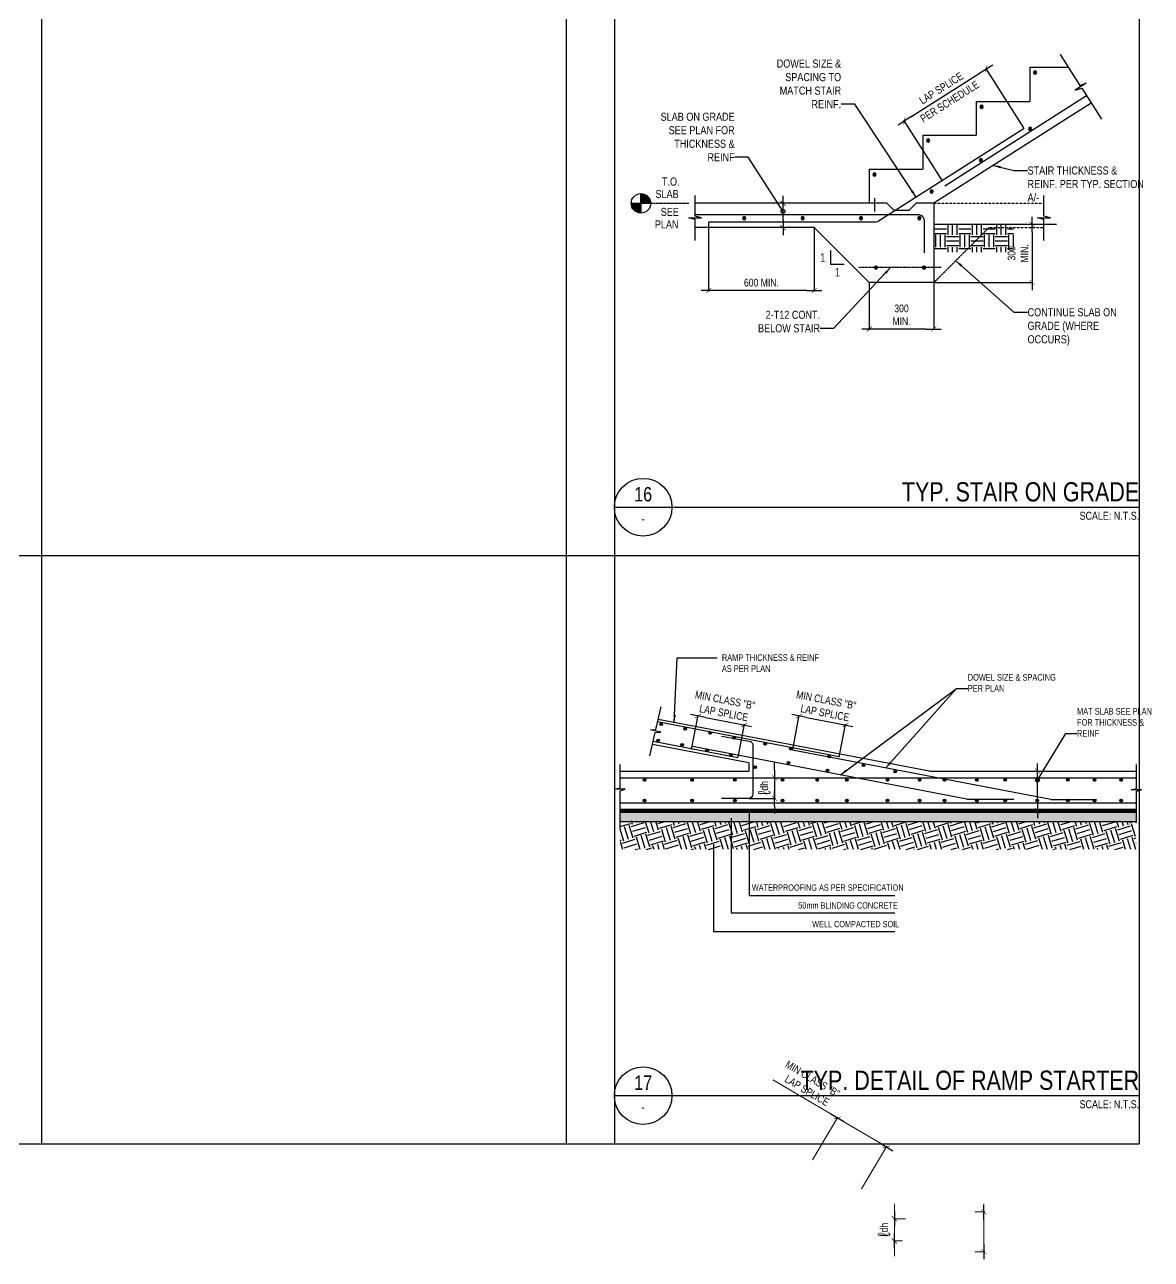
# Model space of a CAD drawing. Header units: millimetres. Extents: x 2250 to 90253, y -19639 to 57150.
# Drawn here: x 55206 to 90253, y -19639 to 18755 of the extents above; entities that cross this region are included whole.
import ezdxf
from ezdxf.enums import TextEntityAlignment as Align

# ---------------------------------------------------------------- set-up
doc = ezdxf.new("R2010")
doc.units = ezdxf.units.MM
for name, pattern in [('CENTER2', [1.125, 0.75, -0.125, 0.125, -0.125]), ('DASHED', [0.75, 0.5, -0.25]), ('HIDDEN2', [0.1875, 0.125, -0.0625])]:
    doc.linetypes.add(name, pattern=pattern)
for name, color, linetype in [('BLINDING', 1, 'Continuous'), ('S-CENTER', 1, 'CENTER2'), ('S-D-MEDM2', 3, 'Continuous'), ('S-DASH', 2, 'HIDDEN2'), ('S-DIM', 1, 'Continuous'), ('S-G-BREK', 2, 'Continuous'), ('S-G-CNTR', 1, 'CENTER2'), ('S-G-DIMS', 1, 'Continuous'), ('S-G-HTCH', 1, 'Continuous'), ('S-G-LEDR', 2, 'Continuous'), ('S-G-MEDM', 3, 'Continuous'), ('S-G-RBAR', 7, 'Continuous'), ('S-G-REFR', 3, 'Continuous'), ('S-G-TEXT', 3, 'Continuous'), ('S-G-THCK', 6, 'Continuous'), ('S-G-TITL', 7, 'Continuous'), ('S-G-TITLREF', 4, 'Continuous'), ('S-HATCH', 8, 'Continuous'), ('WATER PROOF', 1, 'DASHED')]:
    doc.layers.add(name, color=color, linetype=linetype)
doc.layers.add('Lines', color=7, linetype='Continuous', lineweight=9, true_color=0x00a600)
doc.layers.add('NPLT-JLA', color=193, linetype='Continuous', plot=False)
doc.styles.add('ARIAL', font='arial.ttf', dxfattribs={"width": 0.8})
doc.styles.add('ROMANS', font='ROMANS.shx', dxfattribs={"width": 0.8})
doc.styles.add('ROMDI', font='arial.ttf', dxfattribs={"width": 0.7, "height": 1.25})
doc.dimstyles.new('ARIALDIMS', dxfattribs={"dimscale": 12, "dimtxt": 20, "dimasz": 19.5, "dimexe": 2.25, "dimexo": 1.75, "dimgap": 10, "dimtad": 1, "dimzin": 3, "dimdsep": 46, "dimtxsty": 'ARIAL', "dimblk1": 'nyatick', "dimblk2": 'nyatick', "dimsah": 1, "dimcen": 2.25, "dimclrd": 1, "dimclre": 1, "dimclrt": 2, "dimadec": 0, "dimazin": 0, "dimtfac": 1, "dimtmove": 0, "dimatfit": 3, "dimfxl": 1, "dimfrac": 2, "dimtolj": 1, "dimtzin": 0, "dimarcsym": 0})
doc.dimstyles.new('DIM-50', dxfattribs={"dimscale": 0.05, "dimtxt": 2.5, "dimasz": 2.5, "dimexe": 2, "dimexo": 2, "dimgap": 1, "dimtad": 1, "dimdec": 0, "dimlfac": 1000, "dimzin": 0, "dimdsep": 46, "dimtxsty": 'ROMANS', "dimblk": 'ARCHTICK', "dimcen": 1, "dimclrd": 1, "dimclre": 1, "dimclrt": 3, "dimadec": 0, "dimazin": 0, "dimtfac": 1, "dimtdec": 0, "dimtix": 1, "dimtmove": 1, "dimatfit": 3, "dimfxl": 1, "dimtolj": 1, "dimtzin": 0, "dimarcsym": 0})

# ---------------------------------------------------------------- blocks, each defined once
blk = doc.blocks.new('nyatick')
at = {"layer": 'S-G-DIMS'}
blk.add_line((-1.01, 0), (1, 0), dxfattribs=at)
at = {"layer": 'S-G-DIMS', "const_width": 0.08}
blk.add_lwpolyline([(0.34, 0.34), (-0.34, -0.34)], dxfattribs=at)
blk = doc.blocks.new('*D219')
at = {"layer": 'Defpoints', "color": 0, "transparency": 16777216}
for p in [(8604, 104784), (9087, 104784), (9087, 104426), (82626, 31286), (82260, 30594), (82533, 30594)]:
    blk.add_point(p, dxfattribs=at)
at = {"layer": 'S-G-DIMS', "color": 1, "lineweight": -2, "transparency": 16777216}
for p, q in [((8604, 105018), (8604, 106012)), ((9066, 104784), (8577, 104784)), ((8604, 104426), (8604, 104784)), ((9066, 104426), (8577, 104426)), ((8604, 104192), (8604, 103958))]:
    blk.add_line(p, q, dxfattribs=at)
at = {"layer": 'S-G-RBAR', "color": 1, "lineweight": -2, "transparency": 16777216}
for p, q in [((82260, 31520), (82260, 31754)), ((82605, 31286), (82233, 31286)), ((82260, 31286), (82260, 30594)), ((82512, 30594), (82233, 30594)), ((82260, 30360), (82260, 30126))]:
    blk.add_line(p, q, dxfattribs=at)
at = {"layer": 'S-G-DIMS', "color": 1, "lineweight": -2, "transparency": 16777216, "xscale": 234, "yscale": 234, "zscale": 234}
for p, rotation in [((8604, 104784), 270), ((8604, 104426), 90)]:
    blk.add_blockref('nyatick', p, dxfattribs=dict(at, rotation=rotation))
at = {"layer": 'S-G-RBAR', "color": 1, "lineweight": -2, "transparency": 16777216, "xscale": 234, "yscale": 234, "zscale": 234}
for p, rotation in [((82260, 31286), 270), ((82260, 30594), 90)]:
    blk.add_blockref('nyatick', p, dxfattribs=dict(at, rotation=rotation))
at = {"layer": 'S-G-DIMS', "color": 2, "lineweight": 30, "transparency": 16777216, "insert": (8159, 105632), "char_height": 240, "width": 166.19, "attachment_point": 5, "rotation": 90, "style": 'ARIAL'}
blk.add_mtext('\\A1;40 CLR', dxfattribs=at)
at = {"layer": 'S-G-RBAR', "color": 2, "transparency": 16777216, "insert": (81942, 30940), "char_height": 240, "attachment_point": 5, "rotation": 90, "style": 'ARIAL'}
blk.add_mtext('\\A1;{\\fArial|b0|i0|c0|p34;\\H1.6x;ℓ\\H0.625x;dh  } ', dxfattribs=at)
blk = doc.blocks.new('*D217')
at = {"layer": 'Defpoints', "color": 0, "transparency": 16777216}
for p in [(26741, 97437), (27413, 94750), (26741, 93179), (84743, 31496), (85043, 31496), (84743, 30260)]:
    blk.add_point(p, dxfattribs=at)
at = {"layer": 'S-G-DIMS', "color": 1, "lineweight": -2, "transparency": 16777216}
for p, q in [((26741, 97416), (26741, 93152)), ((26507, 93179), (26273, 93179)), ((27413, 93179), (26741, 93179)), ((27647, 93179), (27881, 93179)), ((84764, 31496), (85070, 31496)), ((85043, 30494), (85043, 31262)), ((84764, 30260), (85070, 30260))]:
    blk.add_line(p, q, dxfattribs=at)
at = {"layer": 'S-G-DIMS', "color": 1, "lineweight": -2, "transparency": 16777216, "xscale": 234, "yscale": 234, "zscale": 234}
blk.add_blockref('nyatick', (26741, 93179), dxfattribs=at)
for p, rotation in [((27413, 93179), 180), ((85043, 31496), 90), ((85043, 30260), 270)]:
    blk.add_blockref('nyatick', p, dxfattribs=dict(at, rotation=rotation))
at = {"layer": 'S-G-DIMS', "color": 2, "transparency": 16777216, "insert": (27077, 93421), "char_height": 240, "attachment_point": 5, "style": 'ARIAL'}
blk.add_mtext('\\A1;150', dxfattribs=at)
blk = doc.blocks.new('*D218')
at = {"layer": 'Defpoints', "color": 0, "transparency": 16777216}
for p in [(28308, 95310), (27413, 94750), (27413, 93179), (80489, 34423), (79706, 33102), (81226, 32201)]:
    blk.add_point(p, dxfattribs=at)
at = {"layer": 'S-G-DIMS', "color": 1, "lineweight": -2, "transparency": 16777216}
for p, q in [((28308, 95289), (28308, 93152)), ((27413, 94729), (27413, 93152)), ((28074, 93179), (27647, 93179)), ((80489, 34423), (78483, 35611)), ((79716, 33120), (80502, 34446)), ((81808, 33642), (80690, 34304)), ((81237, 32219), (82023, 33546))]:
    blk.add_line(p, q, dxfattribs=at)
at = {"layer": 'S-G-DIMS', "color": 1, "lineweight": -2, "transparency": 16777216, "xscale": 234, "yscale": 234, "zscale": 234}
for p, rotation in [((27413, 93179), 180), ((80489, 34423), 149.3553731054023), ((82009, 33522), 329.3553731054023)]:
    blk.add_blockref('nyatick', p, dxfattribs=dict(at, rotation=rotation))
blk.add_blockref('nyatick', (28308, 93179), dxfattribs=at)
at = {"layer": 'S-G-DIMS', "color": 2, "transparency": 16777216, "insert": (27861, 93421), "char_height": 240, "attachment_point": 5, "style": 'ARIAL'}
blk.add_mtext('\\A1;200', dxfattribs=at)
at = {"layer": 'S-G-DIMS', "color": 2, "lineweight": 30, "transparency": 16777216, "insert": (79613, 35461), "char_height": 240, "attachment_point": 5, "rotation": 329.3554, "style": 'ARIAL'}
blk.add_mtext('\\A1;MIN CLASS "B"\\P LAP SPLICE', dxfattribs=at)
blk = doc.blocks.new('*D255')
at = {"layer": 'Defpoints', "color": 0, "transparency": 16777216}
for p in [(86411, -4454), (86712, -4454), (86411, -5691)]:
    blk.add_point(p, dxfattribs=at)
at = {"layer": 'S-G-DIMS', "color": 1, "lineweight": -2, "transparency": 16777216}
for p, q in [((86432, -4454), (86739, -4454)), ((86712, -5457), (86712, -4688)), ((86432, -5691), (86739, -5691))]:
    blk.add_line(p, q, dxfattribs=at)
at = {"layer": 'S-G-DIMS', "color": 1, "lineweight": -2, "transparency": 16777216, "xscale": 234, "yscale": 234, "zscale": 234}
for p, rotation in [((86712, -4454), 90), ((86712, -5691), 270)]:
    blk.add_blockref('nyatick', p, dxfattribs=dict(at, rotation=rotation))
blk = doc.blocks.new('*D256')
at = {"layer": 'Defpoints', "color": 0, "transparency": 16777216}
for p in [(77854, -4665), (77725, -5305), (78533, -5305)]:
    blk.add_point(p, dxfattribs=at)
at = {"layer": 'S-G-RBAR', "color": 1, "lineweight": -2, "transparency": 16777216}
for p, q in [((78533, -4431), (78533, -4197)), ((77875, -4665), (78560, -4665)), ((78533, -4665), (78533, -5305)), ((77746, -5305), (78560, -5305)), ((78533, -5539), (78533, -5773))]:
    blk.add_line(p, q, dxfattribs=at)
at = {"layer": 'S-G-RBAR', "color": 1, "lineweight": -2, "transparency": 16777216, "xscale": 234, "yscale": 234, "zscale": 234}
for p, rotation in [((78533, -4665), 270), ((78533, -5305), 90)]:
    blk.add_blockref('nyatick', p, dxfattribs=dict(at, rotation=rotation))
at = {"layer": 'S-G-RBAR', "color": 2, "transparency": 16777216, "insert": (78215, -4985), "char_height": 240, "attachment_point": 5, "rotation": 90, "style": 'ARIAL'}
blk.add_mtext('\\A1;{\\fArial|b0|i0|c0|p34;\\H1.6x;ℓ\\H0.625x;dh  } ', dxfattribs=at)
blk = doc.blocks.new('_ARCHTICK')
at = {"color": 0, "linetype": 'ByBlock', "const_width": 0.15}
blk.add_lwpolyline([(-0.5, -0.5), (0.5, 0.5)], dxfattribs=at)
blk = doc.blocks.new('*D257')
at = {"layer": 'Defpoints', "color": 0, "transparency": 16777216}
for p in [(80737, -3022), (79093, -3807), (80540, -4041)]:
    blk.add_point(p, dxfattribs=at)
at = {"layer": 'S-G-RBAR', "color": 1, "lineweight": -2, "transparency": 16777216}
for p, q in [((79097, -3786), (79303, -2718)), ((79527, -2789), (80507, -2977)), ((80544, -4020), (80742, -2995))]:
    blk.add_line(p, q, dxfattribs=at)
at = {"layer": 'S-G-RBAR', "color": 1, "lineweight": -2, "transparency": 16777216, "xscale": 234, "yscale": 234, "zscale": 234}
for p, rotation in [((79298, -2744), 169.0933903453418), ((80737, -3022), 349.0933903453418)]:
    blk.add_blockref('nyatick', p, dxfattribs=dict(at, rotation=rotation))
at = {"layer": 'S-G-RBAR', "color": 2, "transparency": 16777216, "insert": (80102, -2445), "char_height": 240, "attachment_point": 5, "rotation": 349.0934, "style": 'ARIAL'}
blk.add_mtext('\\A1;MIN CLASS "B"\\P LAP SPLICE', dxfattribs=at)
blk = doc.blocks.new('*D258')
at = {"layer": 'Defpoints', "color": 0, "transparency": 16777216}
for p in [(77590, -3022), (75946, -3807), (77394, -4041)]:
    blk.add_point(p, dxfattribs=at)
at = {"layer": 'S-G-RBAR', "color": 1, "lineweight": -2, "transparency": 16777216}
for p, q in [((75950, -3786), (76156, -2718)), ((76381, -2789), (77360, -2977)), ((77398, -4020), (77595, -2995))]:
    blk.add_line(p, q, dxfattribs=at)
at = {"layer": 'S-G-RBAR', "color": 1, "lineweight": -2, "transparency": 16777216, "xscale": 234, "yscale": 234, "zscale": 234}
for p, rotation in [((76151, -2744), 169.0933903453418), ((77590, -3022), 349.0933903453418)]:
    blk.add_blockref('nyatick', p, dxfattribs=dict(at, rotation=rotation))
at = {"layer": 'S-G-RBAR', "color": 2, "transparency": 16777216, "insert": (76955, -2445), "char_height": 240, "attachment_point": 5, "rotation": 349.0934, "style": 'ARIAL'}
blk.add_mtext('\\A1;MIN CLASS "B"\\P LAP SPLICE', dxfattribs=at)
blk = doc.blocks.new('*X216')
at = {"color": 0}
for p, q in [((192.5, 354.38), (195, 354.38)), ((192.5, 353.44), (195, 353.44)), ((195.31, 352.19), (195.31, 354.38)), ((196.25, 352.19), (196.25, 354.38)), ((197.19, 352.19), (197.19, 354.38)), ((197.5, 354.38), (200, 354.38)), ((197.5, 353.44), (200, 353.44)), ((200.31, 352.19), (200.31, 354.38)), ((201.25, 352.19), (201.25, 354.38)), ((202.19, 352.19), (202.19, 354.38)), ((202.5, 354.38), (205, 354.38)), ((202.5, 353.44), (205, 353.44)), ((205.31, 352.19), (205.31, 354.38)), ((206.25, 352.19), (206.25, 354.38)), ((207.19, 352.19), (207.19, 354.38)), ((207.5, 354.38), (208.78, 354.38)), ((207.5, 353.44), (208.78, 353.44)), ((192.38, 351.88), (192.5, 351.88)), ((192.38, 350.94), (192.5, 350.94)), ((192.5, 352.5), (195, 352.5)), ((192.81, 349.69), (192.81, 352.19)), ((193.75, 349.69), (193.75, 352.19)), ((194.69, 349.69), (194.69, 352.19)), ((195, 351.88), (197.5, 351.88)), ((195, 350.94), (197.5, 350.94)), ((197.5, 352.5), (200, 352.5)), ((197.81, 349.69), (197.81, 352.19)), ((198.75, 349.69), (198.75, 352.19)), ((199.69, 349.69), (199.69, 352.19)), ((200, 351.88), (202.5, 351.88)), ((200, 350.94), (202.5, 350.94)), ((202.5, 352.5), (205, 352.5)), ((202.81, 349.69), (202.81, 352.19)), ((203.75, 349.69), (203.75, 352.19)), ((204.69, 349.69), (204.69, 352.19)), ((205, 351.88), (207.5, 351.88)), ((205, 350.94), (207.5, 350.94)), ((207.5, 352.5), (208.78, 352.5)), ((207.81, 349.69), (207.81, 352.19)), ((208.75, 349.69), (208.75, 352.19)), ((192.38, 350), (192.5, 350)), ((192.5, 349.38), (195, 349.38)), ((195, 350), (197.5, 350)), ((195.31, 348.62), (195.31, 349.69)), ((196.25, 348.62), (196.25, 349.69)), ((197.19, 348.62), (197.19, 349.69)), ((197.5, 349.38), (200, 349.38)), ((200, 350), (202.5, 350)), ((200.31, 348.62), (200.31, 349.69)), ((201.25, 348.62), (201.25, 349.69)), ((202.19, 348.62), (202.19, 349.69)), ((202.5, 349.38), (205, 349.38)), ((205, 350), (207.5, 350)), ((205.31, 348.62), (205.31, 349.69)), ((206.25, 348.62), (206.25, 349.69)), ((207.19, 348.62), (207.19, 349.69)), ((207.5, 349.38), (208.78, 349.38))]:
    blk.add_line(p, q, dxfattribs=at)
blk = doc.blocks.new('*D238')
at = {"layer": 'Defpoints', "color": 0, "transparency": 16777216}
for p in [(78797, 13201), (79164, 13201), (79164, 12444)]:
    blk.add_point(p, dxfattribs=at)
at = {"layer": 'S-G-DIMS', "color": 1, "lineweight": -2, "transparency": 16777216}
for p, q in [((79143, 13201), (78770, 13201)), ((78797, 12678), (78797, 12967)), ((79143, 12444), (78770, 12444))]:
    blk.add_line(p, q, dxfattribs=at)
at = {"layer": 'S-G-DIMS', "color": 1, "lineweight": -2, "transparency": 16777216, "xscale": 234, "yscale": 234, "zscale": 234}
for p, rotation in [((78797, 13201), 90), ((78797, 12444), 270)]:
    blk.add_blockref('nyatick', p, dxfattribs=dict(at, rotation=rotation))
blk = doc.blocks.new('*D239')
at = {"layer": 'Defpoints', "color": 0, "transparency": 16777216}
for p in [(76482, 12624), (79769, 12444), (76482, 10489)]:
    blk.add_point(p, dxfattribs=at)
at = {"layer": 'S-G-DIMS', "color": 1, "lineweight": -2, "transparency": 16777216}
for p, q in [((76482, 12603), (76482, 10462)), ((79769, 12423), (79769, 10462)), ((79535, 10489), (76716, 10489))]:
    blk.add_line(p, q, dxfattribs=at)
at = {"layer": 'S-G-DIMS', "color": 1, "lineweight": -2, "transparency": 16777216, "xscale": 234, "yscale": 234, "zscale": 234, "rotation": 180}
blk.add_blockref('nyatick', (76482, 10489), dxfattribs=at)
at = {"layer": 'S-G-DIMS', "color": 1, "lineweight": -2, "transparency": 16777216, "xscale": 234, "yscale": 234, "zscale": 234}
blk.add_blockref('nyatick', (79769, 10489), dxfattribs=at)
at = {"layer": 'S-G-DIMS', "color": 2, "lineweight": 30, "transparency": 16777216, "insert": (78125, 10731), "char_height": 240, "attachment_point": 5, "style": 'ARIAL'}
blk.add_mtext('\\A1;600 MIN.', dxfattribs=at)
blk = doc.blocks.new('*D240')
at = {"layer": 'Defpoints', "color": 0, "transparency": 16777216}
for p in [(81478, 10735), (83487, 10735), (81478, 9291)]:
    blk.add_point(p, dxfattribs=at)
at = {"layer": 'S-G-DIMS', "color": 1, "lineweight": -2, "transparency": 16777216}
for p, q in [((81478, 10714), (81478, 9264)), ((83487, 10714), (83487, 9264)), ((83253, 9291), (81712, 9291))]:
    blk.add_line(p, q, dxfattribs=at)
at = {"layer": 'S-G-DIMS', "color": 1, "lineweight": -2, "transparency": 16777216, "xscale": 234, "yscale": 234, "zscale": 234, "rotation": 180}
blk.add_blockref('nyatick', (81478, 9291), dxfattribs=at)
at = {"layer": 'S-G-DIMS', "color": 1, "lineweight": -2, "transparency": 16777216, "xscale": 234, "yscale": 234, "zscale": 234}
blk.add_blockref('nyatick', (83487, 9291), dxfattribs=at)
at = {"layer": 'S-G-DIMS', "color": 2, "lineweight": 30, "transparency": 16777216, "insert": (82482, 9732), "char_height": 240, "attachment_point": 5, "style": 'ARIAL'}
blk.add_mtext('\\A1;300\\PMIN.', dxfattribs=at)
blk = doc.blocks.new('*D241')
at = {"layer": 'Defpoints', "color": 0, "transparency": 16777216}
for p in [(85122, 17383), (86301, 15531), (83751, 13909)]:
    blk.add_point(p, dxfattribs=at)
at = {"layer": 'S-G-DIMS', "color": 1, "lineweight": -2, "transparency": 16777216}
for p, q in [((86289, 15549), (85108, 17406)), ((82769, 15886), (84925, 17258)), ((83739, 13926), (82558, 15783))]:
    blk.add_line(p, q, dxfattribs=at)
at = {"layer": 'S-G-DIMS', "color": 1, "lineweight": -2, "transparency": 16777216, "xscale": 234, "yscale": 234, "zscale": 234}
for p, rotation in [((85122, 17383), 32.47119229084796), ((82572, 15761), 212.4711922908479)]:
    blk.add_blockref('nyatick', p, dxfattribs=dict(at, rotation=rotation))
at = {"layer": 'S-G-DIMS', "color": 2, "lineweight": 30, "transparency": 16777216, "char_height": 240, "attachment_point": 5, "rotation": 32.4712, "style": 'ARIAL'}
for s, insert in [('\\A1;LAP SPLICE', (83716, 16778)), ('\\A1;PER SCHEDULE', (83978, 16366))]:
    blk.add_mtext(s, dxfattribs=dict(at, insert=insert))
blk = doc.blocks.new('*D242')
at = {"layer": 'Defpoints', "color": 0, "transparency": 16777216}
for p in [(86208, 12551), (83487, 10735), (86544, 10735)]:
    blk.add_point(p, dxfattribs=at)
at = {"layer": 'S-G-DIMS', "color": 1, "lineweight": -2, "transparency": 16777216}
for p, q in [((86229, 12551), (86571, 12551)), ((86544, 12317), (86544, 10969)), ((83508, 10735), (86571, 10735))]:
    blk.add_line(p, q, dxfattribs=at)
at = {"layer": 'S-G-DIMS', "color": 1, "lineweight": -2, "transparency": 16777216, "xscale": 234, "yscale": 234, "zscale": 234}
for p, rotation in [((86544, 12551), 90), ((86544, 10735), 270)]:
    blk.add_blockref('nyatick', p, dxfattribs=dict(at, rotation=rotation))
at = {"layer": 'S-G-DIMS', "color": 2, "lineweight": 30, "transparency": 16777216, "insert": (86104, 11643), "char_height": 240, "attachment_point": 5, "rotation": 90, "style": 'ARIAL'}
blk.add_mtext('\\A1;300\\PMIN.', dxfattribs=at)
blk = doc.blocks.new('987978')
at = {"layer": 'S-G-DIMS', "lineweight": 30}
dim = blk.add_linear_dim(base=(8604.07, 104784.142), p1=(9086.568, 104425.844), p2=(9086.568, 104784.142), angle=90, text='40 CLR', dimstyle='ARIALDIMS', dxfattribs=at)
dim.commit()
dim.dimension.update_dxf_attribs({"geometry": '*D219', "text_midpoint": (8159.486, 105632.049)})
at = {"layer": 'S-G-DIMS'}
dim = blk.add_linear_dim(base=(26740.912, 93178.564), p1=(27412.72, 94750.002), p2=(26740.912, 97437.232), text='150', dimstyle='ARIALDIMS', override={"dimse1": 1, "dimtmove": 1}, dxfattribs=at)
dim.commit()
dim.dimension.update_dxf_attribs({"geometry": '*D217', "text_midpoint": (27076.816, 93421.102)})
dim = blk.add_linear_dim(base=(27412.72, 93178.564), p1=(28308.463, 95309.841), p2=(27412.72, 94750.002), text='200', dimstyle='ARIALDIMS', dxfattribs=at)
dim.commit()
dim.dimension.update_dxf_attribs({"geometry": '*D218', "text_midpoint": (27860.592, 93421.102)})

msp = doc.modelspace()

# ---------------------------------------------------------------- hatches: boundary and pattern name
at = {"layer": 'S-G-HTCH'}
h = msp.add_hatch(dxfattribs=at)
h.set_pattern_fill('EARTH', color=256, scale=64.940861, angle=17.0739491, style=0)
h.set_pattern_definition([(17.07395, (-911107.33, 194332), (273.12422, 515.27523), [412.37447, -412.37447]), (17.07395, (-911152.73, 194479.83), (273.12422, 515.27523), [412.37447, -412.37447]), (17.07395, (-911198.13, 194627.66), (273.12422, 515.27523), [412.37447, -412.37447]), (107.07395, (-911164, 194692.07), (-515.27523, 273.12422), [412.37447, -412.37447]), (107.07395, (-911016.17, 194737.47), (-515.27523, 273.12422), [412.37447, -412.37447]), (107.07395, (-910868.34, 194782.87), (-515.27523, 273.12422), [412.37447, -412.37447])])
h.paths.add_polyline_path([(89792.431, -6020.921), (75300.032, -6020.921), (73725.928, -6004.388), (73725.928, -6899.233), (89781.755, -6899.233)])
at = {"layer": 'S-G-REFR'}
h = msp.add_hatch(color=256, dxfattribs=at)
edge = h.paths.add_edge_path()
edge.add_line((74376.843, 13200.674), (74376.843, 13503.43))
edge.add_arc((74376.843, 13200.674), 302.756, 0, 90, ccw=False)
edge.add_line((74679.599, 13200.674), (74376.843, 13200.674))
h = msp.add_hatch(color=256, dxfattribs=at)
edge = h.paths.add_edge_path()
edge.add_line((74376.843, 13200.674), (74376.843, 12897.918))
edge.add_arc((74376.843, 13200.674), 302.756, 180, 270, ccw=False)
edge.add_line((74074.088, 13200.674), (74376.843, 13200.674))
at = {"layer": 'S-HATCH'}
h = msp.add_hatch(dxfattribs=at)
h.set_pattern_fill('AR-CONC', color=256, scale=64.940861, angle=45)
h.set_pattern_definition([(95, (10865.05, -18413.18), (358.1826, 300.5509), [48.7056, -535.762]), (40, (10865.05, -18413.2), (-409.1223, 281.6928), [38.9645, -428.6097]), (145.45144, (10894.9, -18388.13), (-50.9397, 582.2437), [41.3934, -455.3277]), (91.1842, (10773.2, -18321.34), (566.085, 414.072), [73.0585, -803.643]), (141.6356, (10820.4, -18286.8), (-18.1185, 876.5144), [62.09, -682.992]), (36.1842, (10773.2, -18321.34), (-18.1185, 876.5144), [58.447, -642.9145]), (66, (10842.1, -18298.38), (458.9835, 89.2174), [48.7056, -535.762]), (11, (10842.1, -18298.4), (-221.259, 444.7205), [38.9645, -428.6097]), (116.45144, (10880.34, -18290.94), (237.7244, 533.9379), [41.3934, -455.3277]), (82.5, (10865.05, -18413.18), (-147.28145, 158.4491), [0, -423.4144, 0, -435.1038, 0, -430.2332]), (52.5, (10865.05, -18413.18), (-60.3125, 301.9162), [0, -248.0741, 0, -413.6733, 0, -163.9757]), (12.5, (10762.65, -18515.58), (255.48914, 234.7747), [0, -162.35215, 0, -506.5387, 0, -672.1379]), (2.5, (10716.73, -18561.5), (221.8315, 313.7681), [0, -211.0578, 0, -336.3937, 0, -477.3153])])
h.paths.add_polyline_path([(89787.093, -6020.921), (89787.093, -5690.796), (84558.451, -5690.796), (74661.464, -5690.796), (74331.339, -5690.796), (73700.26, -5690.796), (73725.928, -6020.921), (84033.402, -6020.921)])

# ---------------------------------------------------------------- linework, layer by layer
at = {"layer": 'BLINDING'}
msp.add_lwpolyline([(73725.928, -6020.921), (89787.093, -6020.921)], dxfattribs=at)
at = {"layer": 'NPLT-JLA'}
for p, q in [((55725, 57150), (55725, -16050)), ((55725, 57150), (55725, 2250)), ((55725, 57150), (55725, 2250)), ((55725, 57150), (55725, 2250)), ((72050, 57150), (72050, -16050)), ((72050, 57150), (72050, 2250)), ((72050, 57150), (72050, 2250)), ((72050, 57150), (72050, 2250)), ((73550, 57150), (73550, -16050)), ((73550, 57150), (73550, 2250)), ((73550, 57150), (73550, -14550)), ((89875, 57150), (89875, -16050)), ((89875, 57150), (89875, 2250)), ((89875, 57150), (89875, -15032.217)), ((81655.046, 12941.099), (81655.046, 13357.047)), ((2250, 2250), (89875, 2250)), ((2250, 2250), (89875, 2250)), ((20075, 2250), (89875, 2250)), ((2250, -16050), (89875, -16050)), ((20075, -16050), (89875, -16050))]:
    msp.add_line(p, q, dxfattribs=at)
at = {"layer": 'S-CENTER'}
msp.add_line((83718.272, 11200.512), (81151.631, 11200.512), dxfattribs=at)
at = {"layer": 'S-D-MEDM2'}
for p, q in [((83350.065, -4454.488), (74913.824, -2848.765)), ((77731.496, -4196.581), (74737.142, -3626.646)), ((77731.496, -4196.581), (77731.496, -4454.488))]:
    msp.add_line(p, q, dxfattribs=at)
at = {"layer": 'S-DASH'}
for p, q in [((83487.033, 13200.674), (86913.121, 13200.674)), ((83487.033, 10734.829), (85195.988, 12443.785)), ((85195.988, 12443.785), (86913.121, 12443.785))]:
    msp.add_line(p, q, dxfattribs=at)
at = {"layer": 'S-DIM'}
msp.add_line((83487.033, 12551.365), (87308.254, 12551.365), dxfattribs=at)
at = {"layer": 'S-G-BREK'}
for points in [[(87416.147, 17832.224), (88029.135, 16868.958), (88228.452, 16931.693), (87887.888, 16714.97), (88087.205, 16777.704), (88700.193, 15814.438)], [(76063.059, 12046.122), (76063.059, 12692.458), (75861.221, 12746.541), (76264.896, 12746.541), (76063.059, 12800.623), (76063.059, 13446.959)], [(86913.121, 12046.122), (86913.121, 12692.458), (86711.284, 12746.541), (87114.958, 12746.541), (86913.121, 12800.623), (86913.121, 13446.959)], [(74656.771, -3980.497), (74822.275, -3251.828), (74992.918, -3245.262), (74671.212, -3172.193), (74841.854, -3165.627), (75002.384, -2458.86)], [(73725.928, -6275.512), (73725.928, -5066.379), (73890.878, -5022.181), (73560.978, -5022.181), (73725.928, -4977.983), (73725.928, -4253.214)], [(89787.093, -6020.921), (89787.093, -5085.084), (89952.043, -5040.885), (89622.143, -5040.885), (89787.093, -4996.687), (89787.093, -4253.214)]]:
    msp.add_lwpolyline(points, dxfattribs=at)
at = {"layer": 'S-G-CNTR'}
msp.add_line((74074.088, 13200.674), (75861.221, 13200.674), dxfattribs=at)
at = {"layer": 'S-G-MEDM'}
for p, q in [((86473.002, 17429.728), (87672.281, 17429.728)), ((86473.002, 17429.728), (86473.002, 16370.083)), ((88381.457, 16315.308), (83487.033, 13200.674)), ((84807.845, 16370.083), (86473.002, 16370.083)), ((84807.845, 16370.083), (84807.845, 15318.55)), ((83142.687, 15318.55), (83142.687, 14259.612)), ((83142.687, 15318.55), (84807.845, 15318.55)), ((81477.53, 14259.612), (83142.687, 14259.612)), ((81477.53, 14259.612), (81477.53, 13200.674)), ((82028.148, 13200.674), (76063.059, 13200.674)), ((82028.148, 13200.674), (82255.214, 12973.607)), ((82936.415, 13200.674), (82709.348, 12973.607)), ((83487.033, 13200.674), (82936.415, 13200.674)), ((83487.033, 13200.674), (83487.033, 10734.829)), ((82709.348, 12973.607), (82255.214, 12973.607)), ((79768.574, 12443.785), (76063.059, 12443.785)), ((79768.574, 12443.785), (81477.53, 10734.829)), ((83487.033, 10734.829), (81477.53, 10734.829)), ((73725.928, -4454.488), (77731.496, -4454.488)), ((83350.065, -4454.488), (89787.093, -4454.488)), ((73725.928, -5690.796), (89787.093, -5690.796))]:
    msp.add_line(p, q, dxfattribs=at)
msp.add_lwpolyline([(73725.928, -5690.796), (89787.093, -5690.796)], dxfattribs=at)
at = {"layer": 'S-G-RBAR'}
for points in [[(86588.734, 17266.577, 1), (86689.653, 17266.577, 1), (86588.734, 17266.577, 1), (86672.833, 17266.577, 1), (86605.554, 17266.577, 1), (86656.014, 17266.577, 1), (86622.374, 17266.577, 1), (86639.194, 17266.577, 1)], [(84922.92, 16203.377, 1), (85023.839, 16203.377, 1), (84922.92, 16203.377, 1), (85007.019, 16203.377, 1), (84939.74, 16203.377, 1), (84990.2, 16203.377, 1), (84956.56, 16203.377, 1), (84973.38, 16203.377, 1)], [(86434.004, 15515.536, 1), (86534.923, 15515.536, 1), (86434.004, 15515.536, 1), (86518.103, 15515.536, 1), (86450.824, 15515.536, 1), (86501.283, 15515.536, 1), (86467.644, 15515.536, 1), (86484.463, 15515.536, 1)], [(83257.33, 15154.145, 1), (83358.248, 15154.145, 1), (83257.33, 15154.145, 1), (83341.428, 15154.145, 1), (83274.149, 15154.145, 1), (83324.609, 15154.145, 1), (83290.969, 15154.145, 1), (83307.789, 15154.145, 1)], [(84901.463, 14540.282, 1), (85002.382, 14540.282, 1), (84901.463, 14540.282, 1), (84985.562, 14540.282, 1), (84918.283, 14540.282, 1), (84968.742, 14540.282, 1), (84935.103, 14540.282, 1), (84951.922, 14540.282, 1)], [(81592.016, 14095.044, 1), (81692.934, 14095.044, 1), (81592.016, 14095.044, 1), (81676.114, 14095.044, 1), (81608.835, 14095.044, 1), (81659.295, 14095.044, 1), (81625.655, 14095.044, 1), (81642.475, 14095.044, 1)], [(83368.922, 13565.029, 1), (83469.841, 13565.029, 1), (83368.922, 13565.029, 1), (83453.021, 13565.029, 1), (83385.742, 13565.029, 1), (83436.201, 13565.029, 1), (83402.562, 13565.029, 1), (83419.381, 13565.029, 1)], [(77539.215, 12737.049, 1), (77640.134, 12737.049, 1), (77539.215, 12737.049, 1), (77623.314, 12737.049, 1), (77556.035, 12737.049, 1), (77606.494, 12737.049, 1), (77572.855, 12737.049, 1), (77589.675, 12737.049, 1)], [(79355.751, 12737.049, 1), (79456.669, 12737.049, 1), (79355.751, 12737.049, 1), (79439.85, 12737.049, 1), (79372.571, 12737.049, 1), (79423.03, 12737.049, 1), (79389.39, 12737.049, 1), (79406.21, 12737.049, 1)], [(81172.286, 12737.049, 1), (81273.205, 12737.049, 1), (81172.286, 12737.049, 1), (81256.385, 12737.049, 1), (81189.106, 12737.049, 1), (81239.565, 12737.049, 1), (81205.926, 12737.049, 1), (81222.746, 12737.049, 1)], [(82988.822, 12737.049, 1), (83089.74, 12737.049, 1), (82988.822, 12737.049, 1), (83072.921, 12737.049, 1), (83005.642, 12737.049, 1), (83056.101, 12737.049, 1), (83022.461, 12737.049, 1), (83039.281, 12737.049, 1)], [(81637.337, 11200.512, 1), (81738.256, 11200.512, 1), (81637.337, 11200.512, 1), (81721.436, 11200.512, 1), (81654.157, 11200.512, 1), (81704.616, 11200.512, 1), (81670.977, 11200.512, 1), (81687.796, 11200.512, 1)], [(83133.818, 11200.512, 1), (83234.736, 11200.512, 1), (83133.818, 11200.512, 1), (83217.917, 11200.512, 1), (83150.638, 11200.512, 1), (83201.097, 11200.512, 1), (83167.457, 11200.512, 1), (83184.277, 11200.512, 1)], [(75045.066, -3001.421, -1), (74962.592, -3001.421, -1), (75045.066, -3001.421, -1), (74976.337, -3001.421, -1), (75031.321, -3001.421, -1), (74990.083, -3001.421, -1), (75017.575, -3001.421, -1), (75003.829, -3001.421, -1)], [(75791.23, -3140.211, -1), (75708.755, -3140.211, -1), (75791.23, -3140.211, -1), (75722.501, -3140.211, -1), (75777.484, -3140.211, -1), (75736.247, -3140.211, -1), (75763.738, -3140.211, -1), (75749.993, -3140.211, -1)], [(76570.926, -3271.242, -1), (76488.451, -3271.242, -1), (76570.926, -3271.242, -1), (76502.197, -3271.242, -1), (76557.18, -3271.242, -1), (76515.942, -3271.242, -1), (76543.434, -3271.242, -1), (76529.688, -3271.242, -1)], [(77314.669, -3420.415, -1), (77232.194, -3420.415, -1), (77314.669, -3420.415, -1), (77245.94, -3420.415, -1), (77300.923, -3420.415, -1), (77259.686, -3420.415, -1), (77287.178, -3420.415, -1), (77273.432, -3420.415, -1)], [(74949.239, -3500.639, -1), (74866.764, -3500.639, -1), (74949.239, -3500.639, -1), (74880.51, -3500.639, -1), (74935.493, -3500.639, -1), (74894.256, -3500.639, -1), (74921.747, -3500.639, -1), (74908.002, -3500.639, -1)], [(75695.403, -3639.429, -1), (75612.928, -3639.429, -1), (75695.403, -3639.429, -1), (75626.674, -3639.429, -1), (75681.657, -3639.429, -1), (75640.419, -3639.429, -1), (75667.911, -3639.429, -1), (75654.165, -3639.429, -1)], [(76475.098, -3809.774, -1), (76392.623, -3809.774, -1), (76475.098, -3809.774, -1), (76406.369, -3809.774, -1), (76461.352, -3809.774, -1), (76420.115, -3809.774, -1), (76447.607, -3809.774, -1), (76433.861, -3809.774, -1)], [(78284.931, -3606.991, -1), (78202.456, -3606.991, -1), (78284.931, -3606.991, -1), (78216.202, -3606.991, -1), (78271.185, -3606.991, -1), (78229.948, -3606.991, -1), (78257.439, -3606.991, -1), (78243.693, -3606.991, -1)], [(79078.484, -3760.359, -1), (78996.009, -3760.359, -1), (79078.484, -3760.359, -1), (79009.755, -3760.359, -1), (79064.738, -3760.359, -1), (79023.501, -3760.359, -1), (79050.993, -3760.359, -1), (79037.247, -3760.359, -1)], [(77218.842, -3958.947, -1), (77136.367, -3958.947, -1), (77218.842, -3958.947, -1), (77150.113, -3958.947, -1), (77205.096, -3958.947, -1), (77163.859, -3958.947, -1), (77191.35, -3958.947, -1), (77177.604, -3958.947, -1)], [(79008.696, -4195.375, -1), (78926.221, -4195.375, -1), (79008.696, -4195.375, -1), (78939.966, -4195.375, -1), (78994.95, -4195.375, -1), (78953.712, -4195.375, -1), (78981.204, -4195.375, -1), (78967.458, -4195.375, -1)], [(80277.615, -4005.671, -1), (80195.14, -4005.671, -1), (80277.615, -4005.671, -1), (80208.886, -4005.671, -1), (80263.869, -4005.671, -1), (80222.632, -4005.671, -1), (80250.123, -4005.671, -1), (80236.378, -4005.671, -1)], [(77973.695, -4334.467, -1), (77891.22, -4334.467, -1), (77973.695, -4334.467, -1), (77904.965, -4334.467, -1), (77959.949, -4334.467, -1), (77918.711, -4334.467, -1), (77946.203, -4334.467, -1), (77932.457, -4334.467, -1)], [(80221.691, -4434.127, -1), (80139.216, -4434.127, -1), (80221.691, -4434.127, -1), (80152.961, -4434.127, -1), (80207.945, -4434.127, -1), (80166.707, -4434.127, -1), (80194.199, -4434.127, -1), (80180.453, -4434.127, -1)], [(81336.932, -4275.636, -1), (81254.457, -4275.636, -1), (81336.932, -4275.636, -1), (81268.203, -4275.636, -1), (81323.186, -4275.636, -1), (81281.949, -4275.636, -1), (81309.44, -4275.636, -1), (81295.695, -4275.636, -1)], [(82330.034, -4470.353, -1), (82247.559, -4470.353, -1), (82330.034, -4470.353, -1), (82261.305, -4470.353, -1), (82316.288, -4470.353, -1), (82275.051, -4470.353, -1), (82302.542, -4470.353, -1), (82288.796, -4470.353, -1)], [(74527.105, -4733.794, -1), (74444.63, -4733.794, -1), (74527.105, -4733.794, -1), (74458.376, -4733.794, -1), (74513.359, -4733.794, -1), (74472.122, -4733.794, -1), (74499.614, -4733.794, -1), (74485.868, -4733.794, -1)], [(76011.653, -4733.794, -1), (75929.178, -4733.794, -1), (76011.653, -4733.794, -1), (75942.924, -4733.794, -1), (75997.908, -4733.794, -1), (75956.67, -4733.794, -1), (75984.162, -4733.794, -1), (75970.416, -4733.794, -1)], [(77334, -4733.794, -1), (77251.525, -4733.794, -1), (77334, -4733.794, -1), (77265.271, -4733.794, -1), (77320.255, -4733.794, -1), (77279.017, -4733.794, -1), (77306.509, -4733.794, -1), (77292.763, -4733.794, -1)], [(78818.548, -4733.794, -1), (78736.074, -4733.794, -1), (78818.548, -4733.794, -1), (78749.819, -4733.794, -1), (78804.803, -4733.794, -1), (78763.565, -4733.794, -1), (78791.057, -4733.794, -1), (78777.311, -4733.794, -1)], [(79903.545, -4733.794, -1), (79821.07, -4733.794, -1), (79903.545, -4733.794, -1), (79834.816, -4733.794, -1), (79889.799, -4733.794, -1), (79848.562, -4733.794, -1), (79876.053, -4733.794, -1), (79862.308, -4733.794, -1)], [(80822.206, -4733.794, -1), (80739.731, -4733.794, -1), (80822.206, -4733.794, -1), (80753.476, -4733.794, -1), (80808.46, -4733.794, -1), (80767.222, -4733.794, -1), (80794.714, -4733.794, -1), (80780.968, -4733.794, -1)], [(82083.029, -4733.794, -1), (82000.554, -4733.794, -1), (82083.029, -4733.794, -1), (82014.3, -4733.794, -1), (82069.283, -4733.794, -1), (82028.045, -4733.794, -1), (82055.537, -4733.794, -1), (82041.791, -4733.794, -1)], [(83087.756, -4733.794, -1), (83005.281, -4733.794, -1), (83087.756, -4733.794, -1), (83019.027, -4733.794, -1), (83074.01, -4733.794, -1), (83032.772, -4733.794, -1), (83060.264, -4733.794, -1), (83046.518, -4733.794, -1)], [(83863.072, -4733.794, -1), (83780.598, -4733.794, -1), (83863.072, -4733.794, -1), (83794.343, -4733.794, -1), (83849.327, -4733.794, -1), (83808.089, -4733.794, -1), (83835.581, -4733.794, -1), (83821.835, -4733.794, -1)], [(84867.799, -4733.794, -1), (84785.325, -4733.794, -1), (84867.799, -4733.794, -1), (84799.07, -4733.794, -1), (84854.054, -4733.794, -1), (84812.816, -4733.794, -1), (84840.308, -4733.794, -1), (84826.562, -4733.794, -1)], [(85743.244, -4733.794, -1), (85660.769, -4733.794, -1), (85743.244, -4733.794, -1), (85674.515, -4733.794, -1), (85729.498, -4733.794, -1), (85688.261, -4733.794, -1), (85715.752, -4733.794, -1), (85702.007, -4733.794, -1)], [(86747.971, -4733.794, -1), (86665.496, -4733.794, -1), (86747.971, -4733.794, -1), (86679.242, -4733.794, -1), (86734.225, -4733.794, -1), (86692.988, -4733.794, -1), (86720.479, -4733.794, -1), (86706.734, -4733.794, -1)], [(87695.55, -4733.794, -1), (87613.075, -4733.794, -1), (87695.55, -4733.794, -1), (87626.821, -4733.794, -1), (87681.804, -4733.794, -1), (87640.567, -4733.794, -1), (87668.058, -4733.794, -1), (87654.312, -4733.794, -1)], [(88527.194, -4733.794, -1), (88444.719, -4733.794, -1), (88527.194, -4733.794, -1), (88458.465, -4733.794, -1), (88513.448, -4733.794, -1), (88472.211, -4733.794, -1), (88499.703, -4733.794, -1), (88485.957, -4733.794, -1)], [(89358.882, -4733.794, -1), (89276.407, -4733.794, -1), (89358.882, -4733.794, -1), (89290.153, -4733.794, -1), (89345.136, -4733.794, -1), (89303.899, -4733.794, -1), (89331.39, -4733.794, -1), (89317.645, -4733.794, -1)], [(74527.105, -5374.131, -1), (74444.63, -5374.131, -1), (74527.105, -5374.131, -1), (74458.376, -5374.131, -1), (74513.359, -5374.131, -1), (74472.122, -5374.131, -1), (74499.614, -5374.131, -1), (74485.868, -5374.131, -1)], [(76011.653, -5374.131, -1), (75929.178, -5374.131, -1), (76011.653, -5374.131, -1), (75942.924, -5374.131, -1), (75997.908, -5374.131, -1), (75956.67, -5374.131, -1), (75984.162, -5374.131, -1), (75970.416, -5374.131, -1)], [(77334, -5374.131, -1), (77251.525, -5374.131, -1), (77334, -5374.131, -1), (77265.271, -5374.131, -1), (77320.255, -5374.131, -1), (77279.017, -5374.131, -1), (77306.509, -5374.131, -1), (77292.763, -5374.131, -1)], [(78818.548, -5374.131, -1), (78736.074, -5374.131, -1), (78818.548, -5374.131, -1), (78749.819, -5374.131, -1), (78804.803, -5374.131, -1), (78763.565, -5374.131, -1), (78791.057, -5374.131, -1), (78777.311, -5374.131, -1)], [(79903.545, -5374.131, -1), (79821.07, -5374.131, -1), (79903.545, -5374.131, -1), (79834.816, -5374.131, -1), (79889.799, -5374.131, -1), (79848.562, -5374.131, -1), (79876.053, -5374.131, -1), (79862.308, -5374.131, -1)], [(80822.206, -5374.131, -1), (80739.731, -5374.131, -1), (80822.206, -5374.131, -1), (80753.476, -5374.131, -1), (80808.46, -5374.131, -1), (80767.222, -5374.131, -1), (80794.714, -5374.131, -1), (80780.968, -5374.131, -1)], [(82083.029, -5374.131, -1), (82000.554, -5374.131, -1), (82083.029, -5374.131, -1), (82014.3, -5374.131, -1), (82069.283, -5374.131, -1), (82028.045, -5374.131, -1), (82055.537, -5374.131, -1), (82041.791, -5374.131, -1)], [(83087.756, -5374.131, -1), (83005.281, -5374.131, -1), (83087.756, -5374.131, -1), (83019.027, -5374.131, -1), (83074.01, -5374.131, -1), (83032.772, -5374.131, -1), (83060.264, -5374.131, -1), (83046.518, -5374.131, -1)], [(83863.072, -5374.131, -1), (83780.598, -5374.131, -1), (83863.072, -5374.131, -1), (83794.343, -5374.131, -1), (83849.327, -5374.131, -1), (83808.089, -5374.131, -1), (83835.581, -5374.131, -1), (83821.835, -5374.131, -1)], [(84867.799, -5374.131, -1), (84785.325, -5374.131, -1), (84867.799, -5374.131, -1), (84799.07, -5374.131, -1), (84854.054, -5374.131, -1), (84812.816, -5374.131, -1), (84840.308, -5374.131, -1), (84826.562, -5374.131, -1)], [(85743.244, -5374.131, -1), (85660.769, -5374.131, -1), (85743.244, -5374.131, -1), (85674.515, -5374.131, -1), (85729.498, -5374.131, -1), (85688.261, -5374.131, -1), (85715.752, -5374.131, -1), (85702.007, -5374.131, -1)], [(86747.971, -5374.131, -1), (86665.496, -5374.131, -1), (86747.971, -5374.131, -1), (86679.242, -5374.131, -1), (86734.225, -5374.131, -1), (86692.988, -5374.131, -1), (86720.479, -5374.131, -1), (86706.734, -5374.131, -1)], [(87695.55, -5374.131, -1), (87613.075, -5374.131, -1), (87695.55, -5374.131, -1), (87626.821, -5374.131, -1), (87681.804, -5374.131, -1), (87640.567, -5374.131, -1), (87668.058, -5374.131, -1), (87654.312, -5374.131, -1)], [(88527.194, -5374.131, -1), (88444.719, -5374.131, -1), (88527.194, -5374.131, -1), (88458.465, -5374.131, -1), (88513.448, -5374.131, -1), (88472.211, -5374.131, -1), (88499.703, -5374.131, -1), (88485.957, -5374.131, -1)], [(89358.882, -5374.131, -1), (89276.407, -5374.131, -1), (89358.882, -5374.131, -1), (89290.153, -5374.131, -1), (89345.136, -5374.131, -1), (89303.899, -5374.131, -1), (89331.39, -5374.131, -1), (89317.645, -5374.131, -1)]]:
    msp.add_lwpolyline(points, format="xyb", dxfattribs=at)
at = {"layer": 'S-G-REFR'}
for points in [[(74376.843, 13200.674), (74376.843, 13503.43, -0.414213562), (74679.599, 13200.674)], [(74376.843, 13200.674), (74376.843, 12897.918, -0.414213562), (74074.088, 13200.674)]]:
    msp.add_lwpolyline(points, format="xyb", close=True, dxfattribs=at)
msp.add_circle((74376.843, 13200.674), 302.756, dxfattribs=at)
at = {"layer": 'S-G-TEXT'}
for p, q in [((80270.502, 11729.565), (80270.502, 11305.558)), ((80270.502, 11305.558), (80694.51, 11305.558))]:
    msp.add_line(p, q, dxfattribs=at)
at = {"layer": 'S-G-THCK'}
for p, q in [((88237.309, 16541.826), (83831.571, 13738.175)), ((86300.653, 15531.396), (81769.68, 12648.05)), ((83032.899, 12837.289), (76063.059, 12837.289)), ((83184.277, 12685.911), (83184.277, 11657.14)), ((76482.119, 12624.384), (81688.408, 12624.384)), ((80545.837, -4012.253), (74895.891, -2927.718)), ((77393.697, -4040.582), (74758.177, -3534.036)), ((84518.453, -5325.711), (75985.243, -3695.994)), ((87131.362, -5336.881), (79092.88, -3806.866)), ((73725.928, -4664.862), (89787.093, -4664.862)), ((84567.024, -5330.292), (85973.145, -5330.292)), ((87131.362, -5336.881), (88545.213, -5336.881)), ((89787.093, -5450.906), (73725.928, -5450.906))]:
    msp.add_line(p, q, dxfattribs=at)
msp.add_lwpolyline([(76882.643, -3372.715), (77746.89, -3523.926, -0.364345092), (77854.387, -3651.864), (77854.387, -5175.072, -0.414213562), (77724.505, -5304.953), (76877.805, -5304.953)], format="xyb", dxfattribs=at)
for centre, radius, start, end in [((83032.899, 12685.911), 151.378, 0, 90), ((81688.408, 12775.762), 151.378, 270, 302.4711923), ((84567.024, -5070.529), 259.763, 259.2234346, 270)]:
    msp.add_arc(centre, radius, start, end, dxfattribs=at)
at = {"layer": 'S-G-TITLREF'}
for p, q in [((73550, 3750), (89875, 3750)), ((73550, -14550), (89875, -14550))]:
    msp.add_line(p, q, dxfattribs=at)
for centre in [(74445.884, 3750), (74445.884, -14550)]:
    msp.add_circle(centre, 895.884, dxfattribs=at)
at = {"layer": 'WATER PROOF', "ltscale": 200, "const_width": 129.882}
msp.add_lwpolyline([(73725.928, -5690.796), (89787.093, -5690.796)], dxfattribs=at)

# ---------------------------------------------------------------- block references
at = {"layer": 'Lines'}
msp.add_blockref('987978', (0, -49663.862), dxfattribs=at)
at = {"layer": 'S-G-HTCH', "xscale": 151.3779541698137, "yscale": 151.3779541698137, "zscale": 151.3779541698137}
msp.add_blockref('*X216', (54365.375, -41094.406), dxfattribs=at)

# ---------------------------------------------------------------- texts
at = {"layer": 'S-G-LEDR', "color": 3, "style": 'ROMDI', "width": 0.8}
for s, p in [('WATERPROOFING AS PER SPECIFICATION  ', (77826.77, -8177.112)), ('50mm BLINDING CONCRETE ', (79270.422, -8731.442)), ('WELL COMPACTED SOIL', (79704.612, -9312.775))]:
    msp.add_text(s, height=194.82258, dxfattribs=at).set_placement(p)
at = {"layer": 'S-G-LEDR', "color": 3, "style": 'ARIAL'}
for s, insert, char_height, width, attachment_point in [('DOWEL SIZE & SPACING TO MATCH STAIR REINF.', (80604.116, 16158.464), 252.2966, 2748.20017, 9), ('SLAB ON GRADE\\PSEE PLAN FOR THICKNESS & REINF', (77291.744, 14505.889), 252.2966, 2748.20017, 9), ('STAIR THICKNESS & REINF. PER TYP. SECTION A/-', (86403.835, 14347.503), 252.2966, 3633.0709, 1), ('2-T12 CONT. BELOW STAIR', (79947.551, 9184.227), 252.2966, 2208.79176, 9), ('CONTINUE SLAB ON GRADE (WHERE OCCURS)', (86403.835, 9938.664), 252.2966, 3347.87251, 1), ('\\pxql;RAMP THICKNESS & REINF AS PER PLAN', (80018.821, -822.502), 206.18724, 3124.57534, 3), ('\\pxql;DOWEL SIZE & SPACING \\PPER PLAN', (84543.231, -1987.955), 206.18724, 2757.02565, 7), ('MAT SLAB SEE PLAN FOR THICKNESS & REINF', (87941.353, -3387.813), 206.18724, 2526.52824, 7)]:
    msp.add_mtext(s, dxfattribs=dict(at, insert=insert, char_height=char_height, width=width, attachment_point=attachment_point))
at = {"layer": 'S-G-REFR', "style": 'ARIAL', "width": 0.8}
for s, p in [('T.O.', (75030.179, 13750.993)), ('SLAB', (74828.342, 13362.144)), ('SEE', (74991.734, 12807.092)), ('PLAN', (74809.119, 12418.243))]:
    msp.add_text(s, height=252.2966, dxfattribs=at).set_placement(p)
at = {"layer": 'S-G-TEXT', "style": 'ARIAL', "width": 0.8}
for p in [(79952.329, 11381.669), (80408.817, 10925.425)]:
    msp.add_text('1', height=266.359, dxfattribs=at).set_placement(p)
at = {"layer": 'S-G-TEXT', "color": 7, "char_height": 248.85672, "width": 1863.91779, "attachment_point": 3, "style": 'ARIAL'}
for insert in [(89875, 3608.08), (89875, -14691.92)]:
    msp.add_mtext('\\W0.8000;SCALE: N.T.S.', dxfattribs=dict(at, insert=insert))
at = {"layer": 'S-G-TITL', "char_height": 597.2561, "attachment_point": 3, "style": 'ARIAL'}
for s, insert, width in [('TYP. STAIR ON GRADE', (89875, 4527.396), 14259.2115), ('TYP. DETAIL OF RAMP STARTER', (89875, -13772.604), 17688.41199)]:
    msp.add_mtext(s, dxfattribs=dict(at, insert=insert, width=width))
at = {"layer": 'S-G-TITLREF', "style": 'ARIAL', "width": 0.8}
for s, height, p in [('16', 447.9421, (74445.884, 4153.472)), ('-', 248.857, (74445.884, 3387.733)), ('17', 447.9421, (74445.884, -14146.528)), ('-', 248.857, (74445.884, -14912.267))]:
    msp.add_text(s, height=height, dxfattribs=at).set_placement(p, align=Align.MIDDLE)

# ---------------------------------------------------------------- dimensions: what is measured, and where the dimension line sits
at = {"layer": 'S-G-DIMS', "lineweight": 30}
dim = msp.add_aligned_dim(p1=(83750.609, 13908.641), p2=(86300.653, 15531.396), distance=2195.222, text='LAP SPLICE\\XPER SCHEDULE', dimstyle='ARIALDIMS', dxfattribs=at)
dim.commit()
dim.dimension.update_dxf_attribs({"geometry": '*D241', "text_midpoint": (83847.07, 16572.043)})
for base, p1, p2, picture, middle in [((78796.603, 13200.674), (79164.447, 12443.785), (79164.447, 13200.674), '*D238', (78796.603, 12822.229)), ((86711.52, -4454.488), (86410.902, -5690.796), (86410.902, -4454.488), '*D255', (86711.52, -5072.642))]:
    dim = msp.add_linear_dim(base=base, p1=p1, p2=p2, angle=90, text=' ', dimstyle='ARIALDIMS', dxfattribs=at)
    dim.commit()
    dim.dimension.update_dxf_attribs({"geometry": picture, "text_midpoint": middle})
dim = msp.add_linear_dim(base=(86544.417, 10734.829), p1=(86207.583, 12551.365), p2=(83487.033, 10734.829), angle=90, text='300\\PMIN.', dimstyle='ARIALDIMS', dxfattribs=at)
dim.commit()
dim.dimension.update_dxf_attribs({"geometry": '*D242', "text_midpoint": (86544.417, 11643.097), "dimtype": 160})
for base, p1, p2, text, picture, middle in [((76482.119, 10488.518), (79768.574, 12443.785), (76482.119, 12624.384), '600 MIN.', '*D239', (78125.347, 10731.056)), ((81477.53, 9291.112), (83487.033, 10734.829), (81477.53, 10734.829), '300\\PMIN.', '*D240', (82482.281, 9731.603))]:
    dim = msp.add_linear_dim(base=base, p1=p1, p2=p2, text=text, dimstyle='ARIALDIMS', dxfattribs=at)
    dim.commit()
    dim.dimension.update_dxf_attribs({"geometry": picture, "text_midpoint": middle})
at = {"layer": 'S-G-RBAR'}
for base, p1, p2, angle, text, picture, middle in [((77590.015, -3021.755), (75946.179, -3806.866), (77393.697, -4040.582), 169.0933903, 'MIN CLASS "B"\\P LAP SPLICE', '*D258', (76870.455, -2883.103)), ((80736.716, -3021.755), (79092.88, -3806.866), (80540.399, -4040.582), 169.0933903, 'MIN CLASS "B"\\P LAP SPLICE', '*D257', (80017.156, -2883.103)), ((78533.147, -5304.953), (77854.387, -4664.862), (77724.505, -5304.953), 90, '{\\fArial|b0|i0|c0|p34;\\H1.6x;ℓ\\H0.625x;dh  } ', '*D256', (78533.147, -4984.908))]:
    dim = msp.add_linear_dim(base=base, p1=p1, p2=p2, angle=angle, text=text, dimstyle='ARIALDIMS', dxfattribs=at)
    dim.commit()
    dim.dimension.update_dxf_attribs({"geometry": picture, "text_midpoint": middle, "dimtype": 160})

# ---------------------------------------------------------------- leaders
at = {"layer": 'S-DIM', "ltscale": 5}
for points in [[(77743.859, -5755.511), (77743.859, -8321.898), (82272.451, -8321.898)], [(77187.223, -5925.227), (77187.223, -8863.04), (82272.451, -8863.04)], [(76630.587, -6724.87), (76630.587, -9444.373), (82272.451, -9444.373)]]:
    msp.add_leader(points, dimstyle='DIM-50', override={"dimasz": 2000, "dimtad": 0}, dxfattribs=at)
at = {"layer": 'S-G-LEDR', "annotation_type": 0, "has_hookline": 1}
for points, override, hookline_direction, text_width in [([(82937.202, 13391.019), (81027.974, 16284.613), (80604.716, 16284.613)], {"dimgap": 0.05, "dimtad": 0}, 1, 1977.207), ([(78796.603, 12949.898), (77715.602, 14632.037), (77292.344, 14632.037)], {"dimgap": 0.05, "dimtad": 0, "dimldrblk": 'Small'}, 1, 2275.557), ([(85339.194, 14379.322), (85979.977, 14221.354), (86403.235, 14221.354)], {"dimgap": 0.05, "dimtad": 0}, 0, 3573.731), ([(82142.834, 11200.512), (80371.409, 9310.376), (79948.151, 9310.376)], {"dimgap": 0.05, "dimtad": 0}, 1, 1902.86), ([(84168.294, 11416.09), (85979.977, 9812.516), (86403.235, 9812.516)], {"dimgap": 0.05, "dimtad": 0}, 0, 2735.955), ([(81994.67, -4359.182), (84196.837, -1884.861), (84542.631, -1884.861)], {"dimgap": 0.05, "dimtad": 0}, 0, 2707.944), ([(86713.607, -4740.665), (87594.959, -3284.719), (87940.753, -3284.719)], {"dimgap": 0.05, "dimtad": 0, "dimldrblk": 'Small'}, 0, 2294.782)]:
    msp.add_leader(points, dimstyle='ARIALDIMS', override=override, dxfattribs=dict(at, hookline_direction=hookline_direction, text_width=text_width))
at = {"layer": 'S-G-LEDR'}
for points in [[(75414.913, -2944.14), (75503.254, -939.469), (76747.767, -939.469)], [(80579.314, -4573.394), (84196.837, -1884.861), (84539.335, -1884.861)]]:
    msp.add_leader(points, dimstyle='ARIALDIMS', override={"dimgap": 0.05, "dimtad": 0}, dxfattribs=at)

doc.saveas('drawing.dxf')
